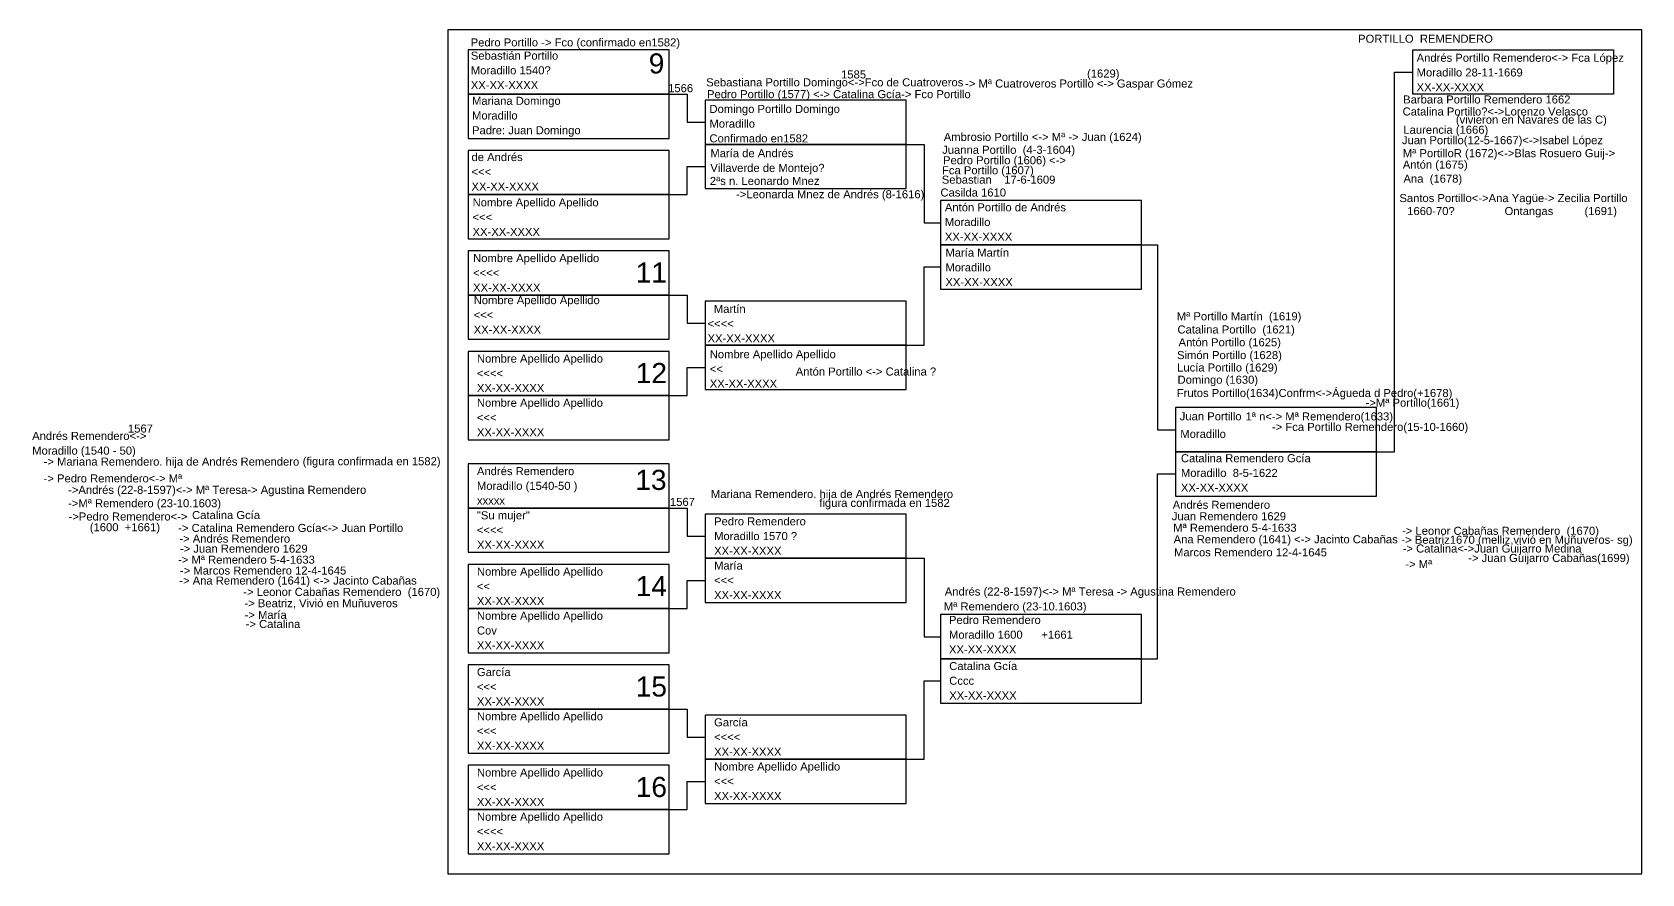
# Model space of a CAD drawing. Header units: millimetres. Extents: x -16844 to 23151, y -8543 to 4892.
# Drawn here: x -3612.6 to -3212.1, y -1000.1 to -790.7 of the extents above; entities that cross this region are included whole.
import ezdxf
from ezdxf.enums import TextEntityAlignment as Align

# ---------------------------------------------------------------- set-up
doc = ezdxf.new("R2010")
doc.units = ezdxf.units.MM
doc.layers.add('Guijarro', color=90, linetype='Continuous')
doc.styles.add('Arial', font='arial.ttf', dxfattribs={"height": 0.01})

# ---------------------------------------------------------------- blocks, each defined once
blk = doc.blocks.new('Hoja inferior')
for points in [[(0, -210), (297, -210), (297, 0), (0, 0)], [(5, -16), (55, -16), (55, -5), (5, -5)], [(240, -5), (290, -5), (290, -16), (240, -16)], [(5, -27), (55, -27), (55, -16), (5, -16)], [(64, -28.5), (114, -28.5), (114, -17.5), (64, -17.5)], [(5, -41), (55, -41), (55, -30), (5, -30)], [(64, -39.5), (114, -39.5), (114, -28.5), (64, -28.5)], [(5, -52), (55, -52), (55, -41), (5, -41)], [(122.5, -53.5), (172.5, -53.5), (172.5, -42.5), (122.5, -42.5)], [(5, -66), (55, -66), (55, -55), (5, -55)], [(122.5, -64.5), (172.5, -64.5), (172.5, -53.5), (122.5, -53.5)], [(5, -77), (55, -77), (55, -66), (5, -66)], [(64, -78.5), (114, -78.5), (114, -67.5), (64, -67.5)], [(5, -91), (55, -91), (55, -80), (5, -80)], [(64, -89.5), (114, -89.5), (114, -78.5), (64, -78.5)], [(5, -102), (55, -102), (55, -91), (5, -91)], [(181, -105), (231, -105), (231, -94), (181, -94)], [(5, -119), (55, -119), (55, -108), (5, -108)], [(181, -116), (231, -116), (231, -105), (181, -105)], [(5, -130), (55, -130), (55, -119), (5, -119)], [(64, -131.5), (114, -131.5), (114, -120.5), (64, -120.5)], [(64, -142.5), (114, -142.5), (114, -131.5), (64, -131.5)], [(5, -144), (55, -144), (55, -133), (5, -133)], [(5, -155), (55, -155), (55, -144), (5, -144)], [(122.5, -156.5), (172.5, -156.5), (172.5, -145.5), (122.5, -145.5)], [(5, -169), (55, -169), (55, -158), (5, -158)], [(122.5, -167.5), (172.5, -167.5), (172.5, -156.5), (122.5, -156.5)], [(5, -180), (55, -180), (55, -169), (5, -169)], [(64, -181.5), (114, -181.5), (114, -170.5), (64, -170.5)], [(5, -194), (55, -194), (55, -183), (5, -183)], [(64, -192.5), (114, -192.5), (114, -181.5), (64, -181.5)], [(5, -205), (55, -205), (55, -194), (5, -194)]]:
    blk.add_lwpolyline(points, close=True)
for points in [[(231, -105), (235.5, -105), (235.5, -10.5), (240, -10.5)], [(55, -16), (59.5, -16), (59.5, -23), (64, -23)], [(114, -28.5), (118.5, -28.5), (118.5, -48), (122.5, -48)], [(55, -41), (59.5, -41), (59.5, -34), (64, -34)], [(172.5, -53.5), (176.5, -53.5), (176.5, -99.5), (181, -99.5)], [(114, -78.5), (118.5, -78.5), (118.5, -59), (122.5, -59)], [(55, -66), (59.5, -66), (59.5, -73), (64, -73)], [(55, -91), (59.5, -91), (59.5, -84), (64, -84)], [(172.5, -156.5), (176.5, -156.5), (176.5, -110.5), (181, -110.5)], [(55, -119), (59.5, -119), (59.5, -126), (64, -126)], [(114, -131.5), (118.5, -131.5), (118.5, -151), (122.5, -151)], [(55, -144), (59.5, -144), (59.5, -137), (64, -137)], [(114, -181.5), (118.5, -181.5), (118.5, -162), (122.5, -162)], [(55, -169), (59.5, -169), (59.5, -176), (64, -176)], [(55, -194), (59.5, -194), (59.5, -187), (64, -187)]]:
    blk.add_lwpolyline(points)
blk = doc.blocks.new('Casilla')
at = {"style": 'Arial'}
for tag, p in [('NOMBRE', (0.88, 8.08)), ('LUGAR_NACIMIENTO', (0.88, 4.42)), ('FECHA', (0.88, 0.75))]:
    blk.add_attdef(tag, p, '', height=2, dxfattribs=at)
blk = doc.blocks.new('Hermanos')
at = {"style": 'Arial'}
blk.add_attdef('NOMBRE', (0, 0), '', height=2, dxfattribs=at)

msp = doc.modelspace()

# ---------------------------------------------------------------- block references
for name, p, values in [('Hermanos', (-3503.49, -794.25), {'NOMBRE': 'Pedro Portillo -> Fco (confirmado en1582)'}), ('Casilla', (-3504.33, -805.62), {'NOMBRE': 'Sebastián Portillo', 'LUGAR_NACIMIENTO': 'Moradillo 1540?', 'FECHA': 'XX-XX-XXXX'}), ('Casilla', (-3269.03, -806.15), {'NOMBRE': 'Andrés Portillo Remendero<-> Fca López', 'LUGAR_NACIMIENTO': 'Moradillo 28-11-1669', 'FECHA': 'XX-XX-XXXX'}), ('Casilla', (-3504.03, -816.86), {'NOMBRE': 'Mariana Domingo', 'LUGAR_NACIMIENTO': 'Moradillo', 'FECHA': 'Padre: Juan Domingo'}), ('Hermanos', (-3444.69, -807.13), {'NOMBRE': 'Pedro Portillo (1577) <-> Catalina Gcía-> Fco Portillo'}), ('Casilla', (-3444.96, -818.88), {'NOMBRE': 'Domingo Portillo Domingo', 'LUGAR_NACIMIENTO': 'Moradillo  ', 'FECHA': 'Confirmado en1582'}), ('Hermanos', (-3271.5, -808.45), {'NOMBRE': 'Barbara Portillo Remendero 1662'}), ('Hermanos', (-3271.64, -811.44), {'NOMBRE': 'Catalina Portillo?<->Lorenzo Velasco '}), ('Hermanos', (-3259.17, -813.46), {'NOMBRE': ' (vivieron en Navares de las C)'}), ('Hermanos', (-3385.79, -817.77), {'NOMBRE': 'Ambrosio Portillo <-> Mª -> Juan (1624)'}), ('Hermanos', (-3271.8, -818.58), {'NOMBRE': 'Juan Portillo(12-5-1667)<->Isabel López'}), ('Hermanos', (-3271.45, -815.98), {'NOMBRE': 'Laurencia (1666)'}), ('Casilla', (-3504.16, -830.86), {'NOMBRE': 'de Andrés', 'LUGAR_NACIMIENTO': '<<<', 'FECHA': 'XX-XX-XXXX'}), ('Hermanos', (-3386.19, -820.97), {'NOMBRE': 'Juanna Portillo  (4-3-1604)'}), ('Hermanos', (-3386.22, -826.06), {'NOMBRE': 'Fca Portillo (1607)'}), ('Hermanos', (-3385.97, -823.57), {'NOMBRE': 'Pedro Portillo (1606) <->'}), ('Hermanos', (-3271.59, -824.65), {'NOMBRE': 'Antón (1675)'}), ('Hermanos', (-3386.28, -828.4), {'NOMBRE': 'Sebastian    17-6-1609'}), ('Hermanos', (-3271.42, -828.15), {'NOMBRE': 'Ana  (1678)'}), ('Casilla', (-3503.89, -842.14), {'NOMBRE': 'Nombre Apellido Apellido', 'LUGAR_NACIMIENTO': '<<<', 'FECHA': 'XX-XX-XXXX'}), ('Hermanos', (-3386.61, -831.6), {'NOMBRE': 'Casilda 1610'}), ('Casilla', (-3386.39, -843.36), {'NOMBRE': 'Antón Portillo de Andrés', 'LUGAR_NACIMIENTO': 'Moradillo  ', 'FECHA': 'XX-XX-XXXX'}), ('Hermanos', (-3270.49, -836.21), {'NOMBRE': '1660-70?                Ontangas          (1691)'}), ('Casilla', (-3386.26, -854.64), {'NOMBRE': 'María Martín', 'LUGAR_NACIMIENTO': 'Moradillo', 'FECHA': 'XX-XX-XXXX'}), ('Casilla', (-3503.76, -856), {'NOMBRE': 'Nombre Apellido Apellido', 'LUGAR_NACIMIENTO': '<<<<', 'FECHA': 'XX-XX-XXXX'}), ('Casilla', (-3503.62, -866.46), {'NOMBRE': 'Nombre Apellido Apellido', 'LUGAR_NACIMIENTO': '<<<', 'FECHA': 'XX-XX-XXXX'}), ('Casilla', (-3445.43, -868.64), {'NOMBRE': '  Martín', 'LUGAR_NACIMIENTO': '<<<<', 'FECHA': 'XX-XX-XXXX'}), ('Hermanos', (-3356.54, -862.39), {'NOMBRE': '                                     Mª Portillo Martín  (1619)'}), ('Hermanos', (-3357.92, -865.68), {'NOMBRE': '                                       Catalina Portillo  (1621)'}), ('Hermanos', (-3357.64, -868.86), {'NOMBRE': '                                       Antón Portillo (1625)'}), ('Casilla', (-3502.81, -881), {'NOMBRE': 'Nombre Apellido Apellido', 'LUGAR_NACIMIENTO': '<<<<', 'FECHA': 'XX-XX-XXXX'}), ('Casilla', (-3444.89, -879.91), {'NOMBRE': 'Nombre Apellido Apellido', 'LUGAR_NACIMIENTO': '<<', 'FECHA': 'XX-XX-XXXX'}), ('Hermanos', (-3358.02, -872.05), {'NOMBRE': '                                       Simón Portillo (1628)'}), ('Hermanos', (-3358.78, -875.14), {'NOMBRE': '                                        Lucía Portillo (1629)'}), ('Hermanos', (-3349.36, -878.18), {'NOMBRE': '                            Domingo (1630)'}), ('Hermanos', (-3330.92, -881.48), {'NOMBRE': '    Frutos Portillo(1634)Confrm<->Águeda d Pedro(+1678)'}), ('Casilla', (-3502.81, -892), {'NOMBRE': 'Nombre Apellido Apellido', 'LUGAR_NACIMIENTO': '<<<', 'FECHA': 'XX-XX-XXXX'}), ('Hermanos', (-3342.16, -883.9), {'NOMBRE': '                                                                               ->Mª Portillo(1661)'}), ('Hermanos', (-3310.71, -887.31), {'NOMBRE': '1ª n<-> Mª Remendero(1633)'}), ('Hermanos', (-3326.65, -889.92), {'NOMBRE': '                             -> Fca Portillo Remendero(15-10-1660) '}), ('Hermanos', (-3326.94, -891.67), {'NOMBRE': 'Moradillo'}), ('Hermanos', (-3609.73, -898.55), {'NOMBRE': '-> Mariana Remendero. hija de Andrés Remendero'}), ('Hermanos', (-3545.29, -898.46), {'NOMBRE': '(figura confirmada en 1582)'}), ('Casilla', (-3327.67, -905.79), {'NOMBRE': 'Catalina Remendero Gcía', 'LUGAR_NACIMIENTO': 'Moradillo  8-5-1622', 'FECHA': 'XX-XX-XXXX'}), ('Casilla', (-3502.81, -909), {'NOMBRE': 'Andrés Remendero', 'LUGAR_NACIMIENTO': 'Moradillo (1540-50 )  ', 'FECHA': 'xxxxx'}), ('Hermanos', (-3603.64, -905.58), {'NOMBRE': '->Andrés (22-8-1597)<-> Mª Teresa-> Agustina Remendero'}), ('Hermanos', (-3443.72, -906.62), {'NOMBRE': 'Mariana Remendero. hija de Andrés Remendero'}), ('Hermanos', (-3603.65, -908.91), {'NOMBRE': '->Mª Remendero (23-10.1603)'}), ('Hermanos', (-3453.91, -908.57), {'NOMBRE': '1567               '}), ('Hermanos', (-3416.75, -908.83), {'NOMBRE': 'figura confirmada en 1582'}), ('Hermanos', (-3328.83, -909.3), {'NOMBRE': 'Andrés Remendero'}), ('Casilla', (-3502.81, -920), {'NOMBRE': '"Su mujer"', 'LUGAR_NACIMIENTO': '<<<<', 'FECHA': 'XX-XX-XXXX'}), ('Casilla', (-3443.81, -921.5), {'NOMBRE': 'Pedro Remendero', 'LUGAR_NACIMIENTO': 'Moradillo 1570 ?', 'FECHA': 'XX-XX-XXXX'}), ('Hermanos', (-3329.06, -912.15), {'NOMBRE': 'Juan Remendero 1629'}), ('Hermanos', (-3328.7, -915.01), {'NOMBRE': 'Mª Remendero 5-4-1633'}), ('Hermanos', (-3576.74, -917.72), {'NOMBRE': ' -> Andrés Remendero'}), ('Hermanos', (-3328.6, -917.88), {'NOMBRE': 'Ana Remendero (1641) <-> Jacinto Cabañas'}), ('Hermanos', (-3576.29, -922.96), {'NOMBRE': '-> Mª Remendero 5-4-1633'}), ('Hermanos', (-3575.81, -920.21), {'NOMBRE': '-> Juan Remendero 1629'}), ('Hermanos', (-3328.5, -921.13), {'NOMBRE': 'Marcos Remendero 12-4-1645'}), ('Hermanos', (-3575.82, -925.66), {'NOMBRE': '-> Marcos Remendero 12-4-1645'}), ('Casilla', (-3502.81, -934), {'NOMBRE': 'Nombre Apellido Apellido', 'LUGAR_NACIMIENTO': '<<', 'FECHA': 'XX-XX-XXXX'}), ('Casilla', (-3443.81, -932.5), {'NOMBRE': 'María', 'LUGAR_NACIMIENTO': '<<<', 'FECHA': 'XX-XX-XXXX'}), ('Hermanos', (-3385.53, -930.88), {'NOMBRE': 'Andrés (22-8-1597)<-> Mª Teresa -> Agustina Remendero'}), ('Hermanos', (-3385.77, -934.58), {'NOMBRE': 'Mª Remendero (23-10.1603)'}), ('Casilla', (-3502.81, -945), {'NOMBRE': 'Nombre Apellido Apellido', 'LUGAR_NACIMIENTO': 'Cov', 'FECHA': 'XX-XX-XXXX'}), ('Casilla', (-3385.37, -946.04), {'NOMBRE': 'Pedro Remendero', 'LUGAR_NACIMIENTO': 'Moradillo 1600      +1661', 'FECHA': 'XX-XX-XXXX'}), ('Casilla', (-3502.81, -959), {'NOMBRE': 'García', 'LUGAR_NACIMIENTO': '<<<', 'FECHA': 'XX-XX-XXXX'}), ('Casilla', (-3385.31, -957.5), {'NOMBRE': 'Catalina Gcía', 'LUGAR_NACIMIENTO': 'Cccc', 'FECHA': 'XX-XX-XXXX'}), ('Casilla', (-3502.81, -970), {'NOMBRE': 'Nombre Apellido Apellido', 'LUGAR_NACIMIENTO': '<<<', 'FECHA': 'XX-XX-XXXX'}), ('Casilla', (-3443.81, -971.5), {'NOMBRE': 'García', 'LUGAR_NACIMIENTO': '<<<<', 'FECHA': 'XX-XX-XXXX'}), ('Casilla', (-3443.81, -982.5), {'NOMBRE': 'Nombre Apellido Apellido', 'LUGAR_NACIMIENTO': '<<<', 'FECHA': 'XX-XX-XXXX'}), ('Casilla', (-3502.81, -984), {'NOMBRE': 'Nombre Apellido Apellido', 'LUGAR_NACIMIENTO': '<<<', 'FECHA': 'XX-XX-XXXX'}), ('Casilla', (-3502.81, -995), {'NOMBRE': 'Nombre Apellido Apellido', 'LUGAR_NACIMIENTO': '<<<<', 'FECHA': 'XX-XX-XXXX'})]:
    msp.add_blockref(name, p).add_auto_attribs(values)
ref = msp.add_blockref('Hermanos', (-3282.71, -793.33))
ref.add_attrib('NOMBRE', 'PORTILLO  REMENDERO', (-3282.71, -793.33), dxfattribs={"color": 3, "height": 2, "style": 'Arial'})
ref = msp.add_blockref('Casilla', (-3412.22, -802.97))
ref.add_attrib('FECHA', '1585', (-3411.34, -802.22), dxfattribs={"height": 2, "style": 'Arial'})
ref = msp.add_blockref('Hermanos', (-3350.92, -802))
ref.add_attrib('NOMBRE', ' (1629)', (-3350.92, -802), dxfattribs={"color": 0, "height": 2, "style": 'Arial'})
ref = msp.add_blockref('Casilla', (-3455.23, -806.39))
ref.add_attrib('FECHA', '1566', (-3454.36, -805.64), dxfattribs={"height": 2, "style": 'Arial'})
ref = msp.add_blockref('Casilla', (-3445.78, -804.93))
ref.add_attrib('FECHA', 'Sebastiana Portillo Domingo<->Fco de Cuatroveros ', (-3444.9, -804.18), dxfattribs={"height": 2, "style": 'Arial'})
ref = msp.add_blockref('Hermanos', (-3402.21, -804.48))
ref.add_attrib('NOMBRE', '                            -> Mª Cuatroveros Portillo <-> Gaspar Gómez', (-3402.21, -804.48), dxfattribs={"color": 0, "height": 2, "style": 'Arial'})
ref = msp.add_blockref('Casilla', (-3444.74, -829.9))
ref.add_attrib('NOMBRE', 'María de Andrés', (-3443.86, -821.81), dxfattribs={"height": 2, "style": 'Arial'})
ref.add_attrib('LUGAR_NACIMIENTO', 'Villaverde de Montejo?', (-3443.86, -825.48), dxfattribs={"height": 2, "style": 'Arial'})
ref = msp.add_blockref('Hermanos', (-3271.58, -821.81))
ref.add_attrib('NOMBRE', 'Mª PortilloR (1672)<->Blas Rosuero Guij->', (-3271.58, -821.81), dxfattribs={"color": 6, "height": 2, "style": 'Arial'})
ref = msp.add_blockref('Casilla', (-3444.86, -829.47))
ref.add_attrib('FECHA', '2ªs n. Leonardo Mnez', (-3443.98, -828.72), dxfattribs={"color": 9, "height": 2, "style": 'Arial'})
ref = msp.add_blockref('Hermanos', (-3439, -832.03))
ref.add_attrib('NOMBRE', '  ->Leonarda Mnez de Andrés (8-1616)', (-3439, -832.03), dxfattribs={"color": 9, "height": 2, "style": 'Arial'})
ref = msp.add_blockref('Hermanos', (-3272.44, -832.98))
ref.add_attrib('NOMBRE', 'Santos Portillo<->Ana Yagüe-> Zecilia Portillo ', (-3272.44, -832.98), dxfattribs={"color": 1, "height": 2, "style": 'Arial'})
ref = msp.add_blockref('Hermanos', (-3422.62, -876.14))
ref.add_attrib('NOMBRE', 'Antón Portillo <-> Catalina ?', (-3422.62, -876.14), dxfattribs={"color": 9, "height": 2, "style": 'Arial'})
ref = msp.add_blockref('Casilla', (-3602.82, -894.74))
ref.add_attrib('LUGAR_NACIMIENTO', '                 1567', (-3601.95, -890.33), dxfattribs={"height": 2, "style": 'Arial'})
ref = msp.add_blockref('Casilla', (-3327.96, -895.36))
ref.add_attrib('NOMBRE', 'Juan Portillo', (-3327.08, -887.28), dxfattribs={"height": 2, "style": 'Arial'})
ref = msp.add_blockref('Casilla', (-3613.46, -900.24))
ref.add_attrib('NOMBRE', 'Andrés Remendero<-> ', (-3612.58, -892.15), dxfattribs={"color": 3, "height": 2, "style": 'Arial'})
ref.add_attrib('LUGAR_NACIMIENTO', 'Moradillo (1540 - 50)', (-3612.58, -895.82), dxfattribs={"height": 2, "style": 'Arial'})
ref = msp.add_blockref('Casilla', (-3610.62, -910.82))
ref.add_attrib('NOMBRE', '-> Pedro Remendero<-> Mª', (-3609.74, -902.73), dxfattribs={"color": 3, "height": 2, "style": 'Arial'})
ref = msp.add_blockref('Casilla', (-3604.4, -920.29))
ref.add_attrib('NOMBRE', '->Pedro Remendero<->', (-3603.53, -912.21), dxfattribs={"color": 3, "height": 2, "style": 'Arial'})
ref = msp.add_blockref('Casilla', (-3623.96, -922.96))
ref.add_attrib('NOMBRE', '                                (1600  +1661)', (-3623.08, -914.88), dxfattribs={"height": 2, "style": 'Arial'})
ref = msp.add_blockref('Casilla', (-3577.13, -923.14))
ref.add_attrib('NOMBRE', '-> Catalina Remendero Gcía<-> Juan Portillo', (-3576.25, -915.06), dxfattribs={"height": 2, "style": 'Arial'})
ref = msp.add_blockref('Casilla', (-3573.68, -919.94))
ref.add_attrib('NOMBRE', 'Catalina Gcía', (-3572.8, -911.85), dxfattribs={"height": 2, "style": 'Arial'})
ref = msp.add_blockref('Casilla', (-3272.81, -926.08))
ref.add_attrib('NOMBRE', '-> Beatriz1670 (melliz,vivió en Muñuveros- sg)', (-3271.93, -918), dxfattribs={"color": 201, "height": 2, "style": 'Arial'})
ref = msp.add_blockref('Casilla', (-3272.66, -923.85))
ref.add_attrib('NOMBRE', '-> Leonor Cabañas Remendero  (1670)', (-3271.78, -915.77), dxfattribs={"height": 2, "style": 'Arial'})
ref = msp.add_blockref('Casilla', (-3272.49, -928.26))
ref.add_attrib('NOMBRE', '-> Catalina<->Juan Guijarro Medina', (-3271.61, -920.18), dxfattribs={"height": 2, "style": 'Arial'})
ref = msp.add_blockref('Casilla', (-3256.19, -930.61))
ref.add_attrib('NOMBRE', '-> Juan Guijarro Cabañas(1699)', (-3255.31, -922.53), dxfattribs={"height": 2, "style": 'Arial'})
ref = msp.add_blockref('Casilla', (-3271.85, -932.14))
ref.add_attrib('NOMBRE', '-> Mª', (-3270.97, -924.06), dxfattribs={"height": 2, "style": 'Arial'})
ref = msp.add_blockref('Hermanos', (-3575.99, -928.15))
ref.add_attrib('NOMBRE', '-> Ana Remendero (1641) <-> Jacinto Cabañas', (-3575.99, -928.15), dxfattribs={"color": 3, "height": 2, "style": 'Arial'})
ref = msp.add_blockref('Casilla', (-3560.94, -939.05))
ref.add_attrib('NOMBRE', '-> Leonor Cabañas Remendero  (1670)', (-3560.07, -930.97), dxfattribs={"height": 2, "style": 'Arial'})
ref = msp.add_blockref('Casilla', (-3560.65, -941.88))
ref.add_attrib('NOMBRE', '-> Beatriz, Vivió en Muñuveros', (-3559.77, -933.79), dxfattribs={"height": 2, "style": 'Arial'})
ref = msp.add_blockref('Casilla', (-3560.61, -944.77))
ref.add_attrib('NOMBRE', '-> María', (-3559.73, -936.69), dxfattribs={"height": 2, "style": 'Arial'})
ref = msp.add_blockref('Casilla', (-3560.34, -947.04))
ref.add_attrib('NOMBRE', '-> Catalina', (-3559.47, -938.96), dxfattribs={"height": 2, "style": 'Arial'})
at = {"layer": 'Guijarro'}
msp.add_blockref('Hoja inferior', (-3509.13, -790.12), dxfattribs=at)

# ---------------------------------------------------------------- texts
at = {"style": 'Arial'}
for s, p in [('9', (-3455.3, -800.98)), ('11', (-3454.65, -853.01)), ('12', (-3454.65, -878.01)), ('13', (-3454.76, -904.6)), ('14', (-3454.65, -931.01)), ('15', (-3454.65, -956.01)), ('16', (-3454.65, -981.01))]:
    msp.add_text(s, height=5, dxfattribs=at).set_placement(p, align=Align.RIGHT)

doc.saveas('drawing.dxf')
